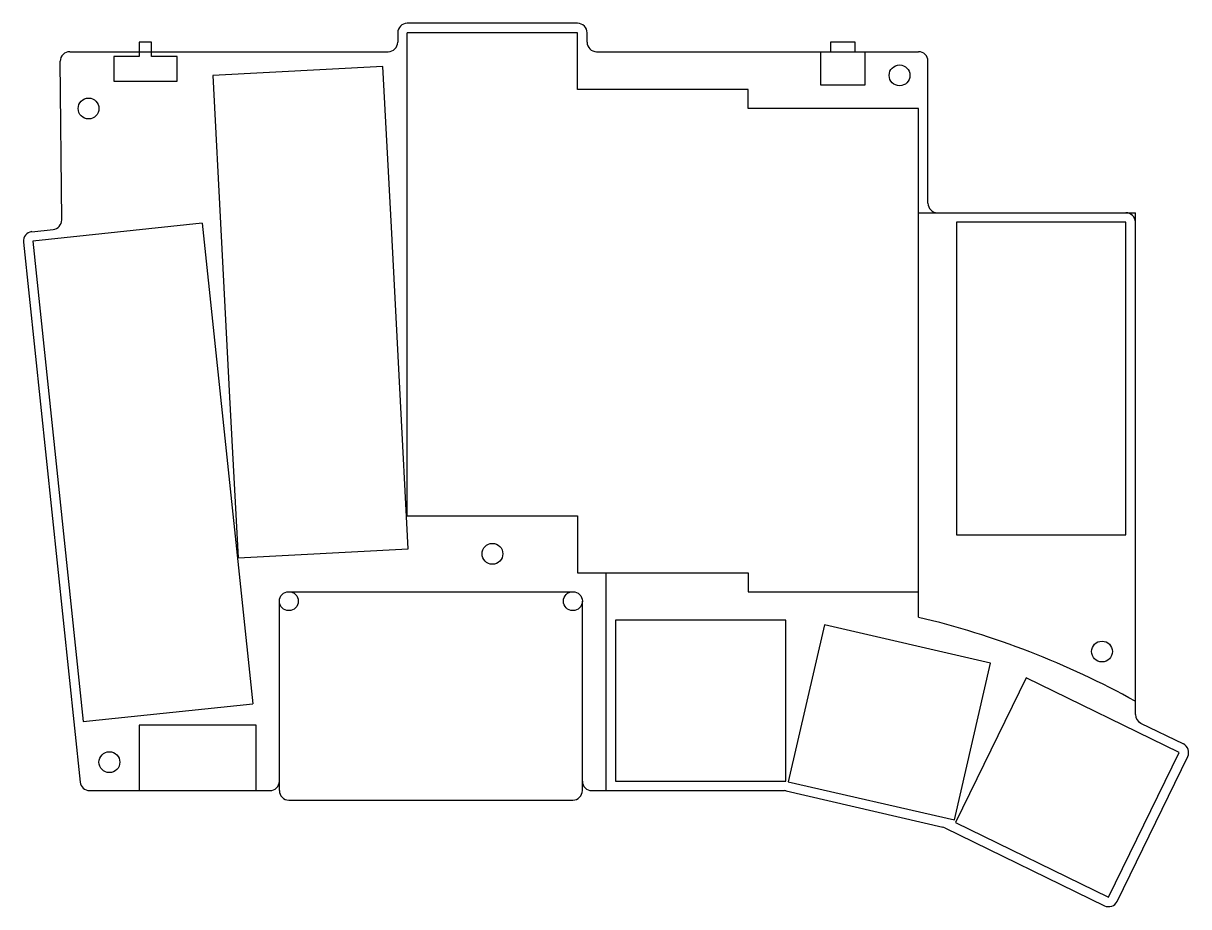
# Model space of a CAD drawing. Header units: millimetres. Extents: x 86 to 209, y -129 to -36.
import ezdxf

# ---------------------------------------------------------------- set-up
doc = ezdxf.new("R2010")
doc.units = ezdxf.units.MM

msp = doc.modelspace()

# ---------------------------------------------------------------- linework, layer by layer
for p, q in [((144.15, -35.68), (126.15, -35.68)), ((125.15, -36.68), (125.15, -37.68)), ((126.15, -87.68), (126.15, -36.68)), ((144.15, -36.68), (126.15, -36.68)), ((144.15, -42.68), (144.15, -36.68)), ((145.15, -37.68), (145.15, -36.68)), ((99.15, -37.68), (97.85, -37.68)), ((97.85, -37.68), (97.85, -39.18)), ((99.15, -39.18), (99.15, -37.68)), ((173.45, -37.68), (170.85, -37.68)), ((170.85, -37.68), (170.85, -38.68)), ((173.45, -38.68), (173.45, -37.68)), ((90.51, -38.68), (124.15, -38.68)), ((97.85, -39.18), (95.15, -39.18)), ((95.15, -39.18), (95.15, -41.78)), ((101.85, -39.18), (99.15, -39.18)), ((101.85, -41.78), (101.85, -39.18)), ((146.15, -38.68), (180.15, -38.68)), ((169.8, -38.68), (169.8, -42.18)), ((174.5, -42.18), (174.5, -38.68)), ((89.66, -56.44), (89.51, -39.69)), ((123.59, -40.24), (105.62, -41.18)), ((124.48, -57.21), (123.59, -40.24)), ((181.15, -54.68), (181.15, -39.68)), ((95.15, -41.78), (101.85, -41.78)), ((105.62, -41.18), (106.51, -58.15)), ((162.15, -42.68), (144.15, -42.68)), ((162.15, -44.68), (162.15, -42.68)), ((169.8, -42.18), (174.5, -42.18)), ((180.15, -44.68), (162.15, -44.68)), ((180.15, -95.68), (180.15, -44.68)), ((180.15, -55.68), (203.05, -55.68)), ((180.15, -98.38), (180.15, -55.68)), ((203.05, -108.65), (203.05, -55.68)), ((86.5, -57.68), (88.76, -57.44)), ((104.51, -56.79), (86.61, -58.67)), ((104.51, -56.79), (109.84, -107.51)), ((125.37, -74.19), (124.48, -57.21)), ((202.05, -56.68), (184.15, -56.68)), ((184.15, -56.68), (184.15, -89.68)), ((202.05, -89.68), (202.05, -56.68)), ((85.61, -58.78), (91.6, -115.79)), ((86.61, -58.67), (91.94, -109.39)), ((106.51, -58.15), (107.4, -75.13)), ((126.26, -91.17), (125.37, -74.19)), ((107.4, -75.13), (108.29, -92.11)), ((126.15, -87.68), (144.15, -87.68)), ((144.15, -87.68), (144.15, -93.68)), ((184.15, -89.68), (202.05, -89.68)), ((108.29, -92.11), (126.26, -91.17)), ((144.15, -93.68), (162.15, -93.68)), ((147.15, -116.68), (147.15, -93.68)), ((162.15, -93.68), (162.15, -95.68)), ((113.65, -95.68), (143.65, -95.68)), ((162.15, -95.68), (180.15, -95.68)), ((112.65, -116.68), (112.65, -96.68)), ((144.65, -116.68), (144.65, -96.68)), ((166.15, -98.68), (148.15, -98.68)), ((148.15, -98.68), (148.15, -115.68)), ((166.15, -115.68), (166.15, -98.68)), ((170.22, -99.17), (166.4, -115.74)), ((187.76, -103.22), (170.22, -99.17)), ((183.94, -119.78), (187.76, -103.22)), ((191.51, -104.76), (184.05, -120.04)), ((207.68, -112.65), (191.51, -104.76)), ((91.94, -109.39), (109.84, -107.51)), ((110.2, -109.78), (97.85, -109.78)), ((97.85, -109.78), (97.85, -116.68)), ((110.2, -116.68), (110.2, -109.78)), ((203.61, -109.55), (208.12, -111.75)), ((200.23, -127.93), (207.68, -112.65)), ((201.13, -128.37), (208.58, -113.09)), ((148.15, -115.68), (166.15, -115.68)), ((92.6, -116.68), (111.65, -116.68)), ((145.65, -116.68), (165.95, -116.68)), ((166.18, -116.71), (182.72, -120.53)), ((166.4, -115.74), (183.94, -119.78)), ((113.65, -117.68), (143.65, -117.68)), ((182.93, -120.6), (199.79, -128.83)), ((184.05, -120.04), (200.23, -127.93))]:
    msp.add_line(p, q)
for centre in [(178.15, -41.18), (92.5, -44.68), (135.15, -91.68), (199.53, -102), (94.7, -113.68)]:
    msp.add_circle(centre, 1.1)
for centre, radius, start, end in [((126.15, -36.68), 1, 90, 180), ((144.15, -36.68), 1, 0, 90), ((124.15, -37.68), 1, 270, 0), ((146.15, -37.68), 1, 180, 270), ((90.51, -39.68), 1, 90, 180.5086), ((180.15, -39.68), 1, 0, 90), ((182.15, -54.68), 1, 180, 270), ((88.66, -56.45), 1, 276, 0.5086), ((202.05, -56.68), 1, 0, 90), ((86.61, -58.67), 1, 96, 186), ((113.65, -96.68), 1, 90, 450), ((143.65, -96.68), 1, 0, 360), ((159.42, -185.97), 90, 61.0057, 76.6865), ((204.05, -108.65), 1, 180, 244), ((207.68, -112.65), 1, 334, 64), ((111.65, -115.68), 1, 270, 0), ((145.65, -115.68), 1, 180, 270), ((92.6, -115.68), 1, 186, 270), ((113.65, -116.68), 1, 180, 270), ((143.65, -116.68), 1, 270, 360), ((165.95, -117.68), 1, 77, 90), ((182.49, -121.5), 1, 64, 77), ((200.23, -127.93), 1, 244, 334)]:
    msp.add_arc(centre, radius, start, end)

doc.saveas('drawing.dxf')
